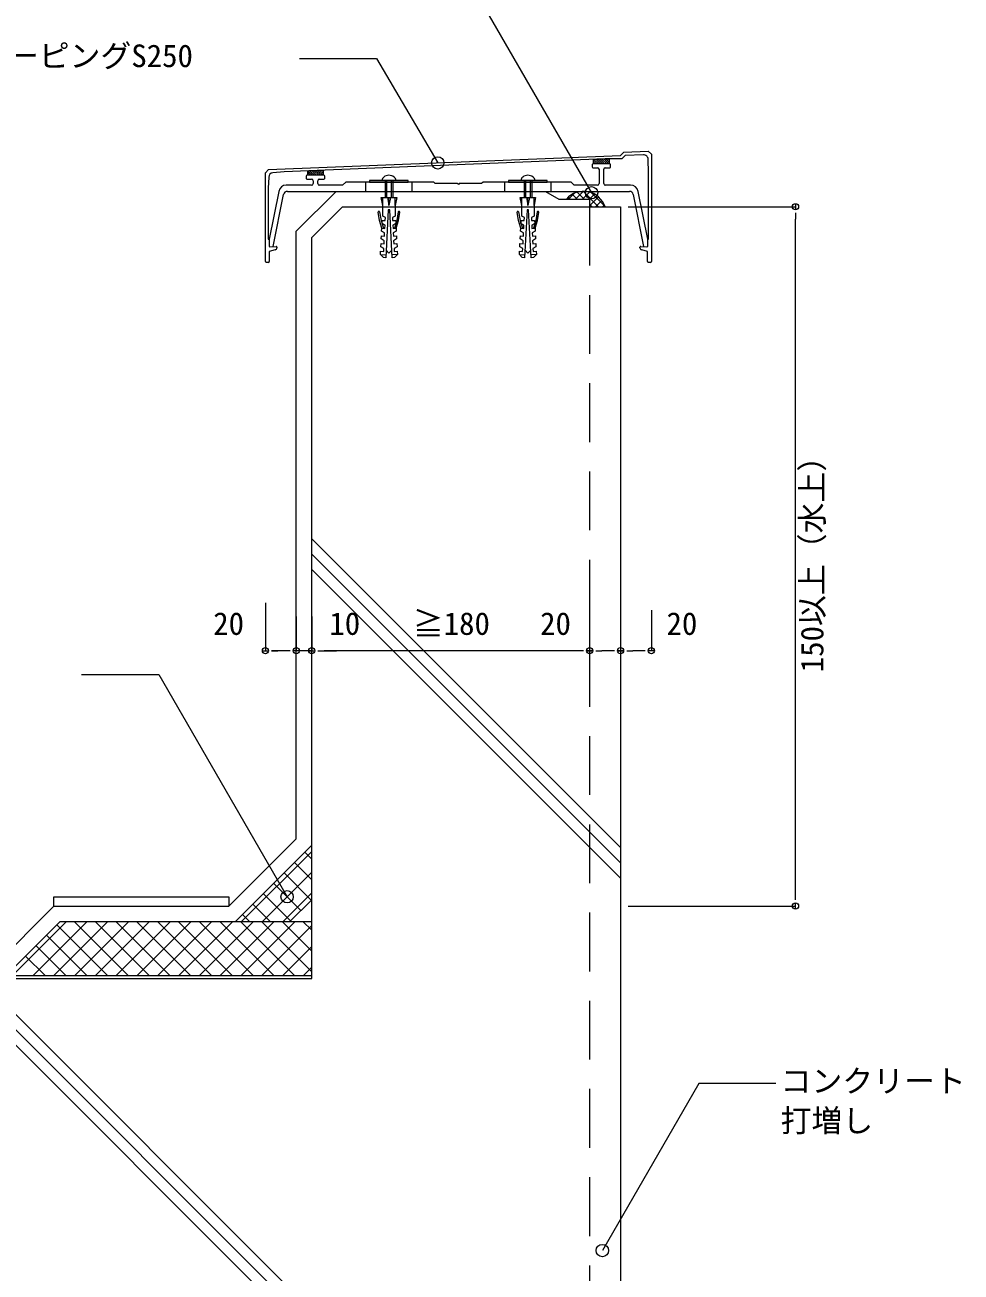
# Model space of a CAD drawing. Units: millimetres, scale not verified. Extents: x -1380 to 1380, y -955 to 955.
# Drawn here: x 214 to 821, y -500 to 308 of the extents above; entities that cross this region are included whole.
import ezdxf
from ezdxf.enums import TextEntityAlignment as Align

# ---------------------------------------------------------------- set-up
doc = ezdxf.new("R2010")
doc.units = ezdxf.units.MM
doc.header["$LTSCALE"] = 3
doc.linetypes.add('USER1', pattern=[19.05, 12.7, -6.35])
for name, color, linetype, lineweight in [('0-0_0', 7, 'Continuous', 9), ('0-1_HATCH', 9, 'Continuous', 18), ('0-3_KUTAI', 3, 'Continuous', 18), ('0-4_BOUSUI', 1, 'Continuous', 18), ('0-5_MOJI', 7, 'Continuous', 18), ('0-6_KASAGI', 150, 'Continuous', 18), ('0-7_sunpo', 7, 'Continuous', 18), ('0-8_KANAMONO_SCREW', 4, 'Continuous', 18), ('0-9_dannnetu', 6, 'Continuous', 18)]:
    doc.layers.add(name, color=color, linetype=linetype, lineweight=lineweight)
doc.styles.add('ＭＳ ゴシック', font='')
doc.styles.get('ＭＳ ゴシック').set_extended_font_data('MS Gothic')

# ---------------------------------------------------------------- blocks, each defined once
blk = doc.blocks.new('_DOT')
at = {"layer": '0-0_0'}
for p, q in [((-0.5, 0), (-1, 0)), ((0.25, 0), (-0.25, 0))]:
    blk.add_line(p, q, dxfattribs=at)
blk.add_circle((0, 0), 0.25, dxfattribs=at)

msp = doc.modelspace()

# ---------------------------------------------------------------- linework, layer by layer
at = {"layer": '0-1_HATCH'}
for p, q in [((567.348, 194.987), (566.149, 196.186)), ((566.363, 194.987), (570.181, 198.805)), ((571.838, 194.987), (568.743, 198.081)), ((570.853, 194.987), (575.896, 200.03)), ((576.328, 194.987), (571.887, 199.427)), ((575.343, 194.987), (579.879, 199.523)), ((585.818, 189.987), (575.777, 200.028)), ((579.833, 194.987), (583.084, 198.237)), ((579.98, 190.643), (585.727, 196.391)), ((589.8, 190.495), (581.194, 199.101)), ((583.813, 189.987), (587.876, 194.05)), ((581.328, 189.987), (579.98, 191.335)), ((588.303, 189.987), (589.516, 191.199)), ((599.98, -225.013), (399.98, -25.013)), ((599.98, -235.013), (399.98, -35.013)), ((599.98, -245.013), (399.98, -45.013)), ((354.537, -273.013), (399.98, -227.57)), ((399.98, -232.539), (395.468, -228.027)), ((368.007, -273.013), (399.98, -241.041)), ((399.675, -259.175), (381.997, -241.498)), ((399.98, -246.01), (388.733, -234.763)), ((392.94, -265.911), (375.262, -248.233)), ((386.205, -272.646), (368.527, -254.968)), ((381.478, -273.013), (399.98, -254.511)), ((373.101, -273.013), (361.792, -261.703)), ((206.025, -308.013), (241.025, -273.013)), ((219.495, -308.013), (254.495, -273.013)), ((232.966, -308.013), (267.966, -273.013)), ((281.119, -308.013), (246.119, -273.013)), ((246.436, -308.013), (281.436, -273.013)), ((294.589, -308.013), (259.589, -273.013)), ((259.906, -308.013), (294.906, -273.013)), ((308.06, -308.013), (273.06, -273.013)), ((273.377, -308.013), (308.377, -273.013)), ((321.53, -308.013), (286.53, -273.013)), ((286.847, -308.013), (321.847, -273.013)), ((335.001, -308.013), (300.001, -273.013)), ((300.318, -308.013), (335.318, -273.013)), ((348.471, -308.013), (313.471, -273.013)), ((313.788, -308.013), (348.788, -273.013)), ((361.941, -308.013), (326.941, -273.013)), ((327.258, -308.013), (362.258, -273.013)), ((375.412, -308.013), (340.412, -273.013)), ((340.729, -308.013), (375.729, -273.013)), ((388.882, -308.013), (353.882, -273.013)), ((354.199, -308.013), (389.199, -273.013)), ((359.631, -273.013), (355.057, -268.439)), ((399.98, -305.64), (367.353, -273.013)), ((399.98, -292.17), (380.823, -273.013)), ((399.98, -278.699), (394.293, -273.013)), ((254.178, -308.013), (228.079, -281.914)), ((267.649, -308.013), (234.814, -275.178)), ((367.669, -308.013), (399.98, -275.703)), ((240.708, -308.013), (221.344, -288.649)), ((381.14, -308.013), (399.98, -289.173)), ((227.238, -308.013), (214.609, -295.384)), ((394.61, -308.013), (399.98, -302.644)), ((534.98, -660.013), (188.73, -313.763)), ((514.98, -660.013), (173.73, -318.763)), ((524.98, -660.013), (181.23, -316.263))]:
    msp.add_line(p, q, dxfattribs=at)
at = {"layer": '0-3_KUTAI'}
for p, q in [((419.98, 189.987), (399.98, 169.987)), ((399.98, -310.013), (399.98, 169.987)), ((199.98, -310.013), (399.98, -310.013))]:
    msp.add_line(p, q, dxfattribs=at)
at = {"layer": '0-3_KUTAI', "linetype": 'USER1'}
msp.add_line((579.98, 189.987), (579.98, -660.013), dxfattribs=at)
at = {"layer": '0-3_KUTAI'}
msp.add_lwpolyline([(419.98, 189.987), (599.98, 189.987), (599.98, -660.013)], dxfattribs=at)
at = {"layer": '0-4_BOUSUI'}
msp.add_line((201.98, -308.013), (399.98, -308.013), dxfattribs=at)
for points in [[(31.961, -345.704), (77.78, -340.205), (194.578, -301.273), (232.837, -263.013), (346.34, -263.013), (389.98, -219.373), (389.98, 174.129), (415.837, 199.987), (551.319, 199.987), (559.98, 194.987), (579.98, 194.987), (579.98, 189.987)], [(232.837, -263.013), (232.837, -257.013), (346.34, -257.013), (346.34, -263.013)]]:
    msp.add_lwpolyline(points, dxfattribs=at)
msp.add_arc((576.053, 185.354), 14.677, 18.40104, 138.9791, dxfattribs=at)
at = {"layer": '0-5_MOJI'}
for points in [[(445.743, 347.108), (495.743, 347.108), (581.194, 199.101)], [(392.015, 286.058), (442.015, 286.058), (481.56, 218.45)], [(250.872, -112.97), (300.872, -112.97), (384.025, -256.996)], [(700.652, -378.034), (650.652, -378.034), (588.209, -486.188)]]:
    msp.add_lwpolyline(points, dxfattribs=at)
for centre in [(481.56, 218.45), (581.194, 199.101), (384.025, -256.996), (588.209, -486.188)]:
    msp.add_circle(centre, 4, dxfattribs=at)
at = {"layer": '0-6_KASAGI'}
for p, q in [((584.323, 217.787), (582.58, 219.53)), ((582.976, 217.787), (582.58, 218.183)), ((585.67, 217.787), (582.76, 220.697)), ((587.017, 217.787), (584.055, 220.749)), ((588.364, 217.787), (585.35, 220.8)), ((589.711, 217.787), (586.646, 220.852)), ((591.058, 217.787), (587.941, 220.904)), ((592.405, 217.787), (589.236, 220.956)), ((592.58, 218.959), (590.553, 220.986)), ((592.58, 220.306), (591.898, 220.988)), ((407.88, 210.387), (396.88, 210.387)), ((399.096, 210.387), (397.38, 212.104)), ((397.749, 210.387), (397.38, 210.756)), ((400.443, 210.387), (397.542, 213.288)), ((401.79, 210.387), (398.837, 213.34)), ((403.137, 210.387), (400.133, 213.392)), ((404.484, 210.387), (401.428, 213.443)), ((405.831, 210.387), (402.723, 213.495)), ((407.178, 210.387), (404.018, 213.547)), ((407.38, 211.533), (405.313, 213.599)), ((407.38, 212.88), (406.609, 213.651)), ((581.58, 217.287), (581.58, 215.787)), ((593.08, 217.787), (582.08, 217.787)), ((582.08, 215.287), (585.08, 215.287)), ((586.08, 214.287), (586.08, 204.987)), ((589.08, 204.987), (589.08, 214.287)), ((590.08, 215.287), (593.08, 215.287)), ((593.58, 215.787), (593.58, 217.287)), ((399.88, 203.987), (383.479, 203.987)), ((396.38, 209.887), (396.38, 208.387)), ((396.88, 207.887), (399.88, 207.887)), ((400.88, 206.887), (400.88, 204.987)), ((403.88, 204.987), (403.88, 206.887)), ((404.88, 207.887), (407.88, 207.887)), ((408.38, 208.387), (408.38, 209.887)), ((606.481, 203.987), (590.08, 203.987)), ((384.198, 199.987), (605.761, 199.987)), ((372.914, 164.024), (376.845, 164.299)), ((377.38, 163.8), (377.38, 163.479)), ((612.58, 163.479), (612.58, 163.8)), ((613.114, 164.299), (617.045, 164.024)), ((371.98, 153.987), (370.48, 153.987)), ((619.48, 153.987), (617.98, 153.987))]:
    msp.add_line(p, q, dxfattribs=at)
at = {"layer": '0-6_KASAGI', "linetype": 'USER1'}
for p, q in [((434.98, 199.987), (434.98, 205.987)), ((464.98, 199.987), (464.98, 205.987)), ((524.98, 199.987), (524.98, 205.987)), ((554.98, 199.987), (554.98, 205.987))]:
    msp.add_line(p, q, dxfattribs=at)
at = {"layer": '0-6_KASAGI'}
for points in [[(369.98, 154.487), (369.98, 211.987), (372.063, 214.07), (599.98, 223.187), (602.146, 225.354), (617.98, 225.987), (619.98, 223.987), (619.98, 154.487)], [(614.764, 223.657), (603.094, 223.19), (600.927, 221.023), (589.98, 220.985), (382.063, 212.669), (374.829, 212.086)], [(617.58, 164.523), (617.58, 168.987), (618.18, 168.987), (618.18, 211.987), (617.882, 220.761)], [(372.072, 209.217), (371.78, 201.987), (371.78, 168.987), (372.38, 168.987), (372.38, 164.523)], [(567.98, 205.987), (510.98, 205.987), (509.98, 204.987), (495.48, 204.987), (494.98, 204.487), (494.48, 204.987), (479.98, 204.987), (478.98, 205.987), (421.98, 205.987), (419.98, 203.987), (404.88, 203.987)], [(585.08, 203.987), (569.98, 203.987), (567.98, 205.987)], [(378.576, 199.968), (372.38, 168.987), (372.38, 164.523)], [(372.914, 164.024), (374.985, 164.169), (381.747, 197.977)], [(608.212, 197.977), (614.974, 164.169), (617.045, 164.024)], [(617.58, 164.523), (617.58, 168.987), (611.383, 199.968)], [(376.278, 162.033), (372.48, 160.987), (372.48, 154.487)], [(617.48, 154.487), (617.48, 160.987), (613.681, 162.033)]]:
    msp.add_lwpolyline(points, dxfattribs=at)
for points in [[(592.58, 220.989), (592.58, 217.787), (582.58, 217.787), (582.58, 220.689), (589.98, 220.985)], [(407.38, 213.681), (407.38, 210.387), (397.38, 210.387), (397.38, 213.281)]]:
    msp.add_lwpolyline(points, close=True, dxfattribs=at)
for centre, radius, start, end in [((614.884, 220.659), 3, 1.94309, 92.29061), ((375.07, 209.096), 3, 94.60264, 177.68306), ((396.88, 209.887), 0.5, 90, 180), ((407.88, 209.887), 0.5, 0, 90), ((582.08, 217.287), 0.5, 90, 180), ((582.08, 215.787), 0.5, 180, 270), ((585.08, 214.287), 1, 0, 90), ((590.08, 214.287), 1, 90, 180), ((593.08, 217.287), 0.5, 0, 90), ((593.08, 215.787), 0.5, 270, 0), ((383.479, 198.987), 5, 90, 168.69007), ((396.88, 208.387), 0.5, 180, 270), ((399.88, 206.887), 1, 360, 90), ((399.88, 204.987), 1, 270, 0), ((404.88, 206.887), 1, 90, 180), ((404.88, 204.987), 1, 180, 270), ((407.88, 208.387), 0.5, 270, 0), ((585.08, 204.987), 1, 270, 0), ((590.08, 204.987), 1, 180, 270), ((606.481, 198.987), 5, 11.30993, 90), ((384.198, 197.487), 2.5, 90, 168.69007), ((605.761, 197.487), 2.5, 11.30993, 90), ((372.88, 164.523), 0.5, 180, 274), ((372.88, 164.523), 0.5, 180, 274), ((375.88, 163.479), 1.5, 285.39945, 0), ((376.88, 163.8), 0.5, 0, 94), ((613.08, 163.8), 0.5, 86, 180), ((614.08, 163.479), 1.5, 180, 254.60055), ((617.08, 164.523), 0.5, 266, 0), ((617.08, 164.523), 0.5, 266, 0), ((370.48, 154.487), 0.5, 180, 270), ((371.98, 154.487), 0.5, 270, 0), ((617.98, 154.487), 0.5, 180, 270), ((619.48, 154.487), 0.5, 270, 0)]:
    msp.add_arc(centre, radius, start, end, dxfattribs=at)
at = {"layer": '0-7_sunpo'}
for p, q in [((604.98, 189.987), (713.334, 189.987)), ((713.334, -255.013), (713.334, 181.987)), ((369.98, -66.613), (369.98, -97.611)), ((599.98, -71.223), (599.98, -97.611)), ((599.98, -71.223), (599.98, -97.611)), ((619.98, -71.223), (619.98, -97.611)), ((389.98, -75.332), (389.98, -97.611)), ((389.98, -75.332), (389.98, -97.611)), ((399.98, -75.332), (399.98, -97.611)), ((399.98, -75.332), (399.98, -97.611)), ((579.98, -75.332), (579.98, -97.611)), ((579.98, -75.332), (579.98, -97.611)), ((381.98, -97.611), (373.98, -97.611)), ((381.98, -97.611), (377.98, -97.611)), ((399.98, -97.611), (389.98, -97.611)), ((571.98, -97.611), (407.98, -97.611)), ((407.98, -97.611), (415.98, -97.611)), ((591.98, -97.611), (587.98, -97.611)), ((611.98, -97.611), (607.98, -97.611)), ((604.98, -263.013), (713.334, -263.013))]:
    msp.add_line(p, q, dxfattribs=at)
at = {"layer": '0-8_KANAMONO_SCREW'}
for p, q in [((447.472, 206.978), (447.472, 195.922)), ((448.472, 206.978), (448.472, 195.922)), ((451.472, 206.978), (451.472, 195.922)), ((452.472, 206.978), (452.472, 195.922)), ((537.472, 206.978), (537.472, 195.922)), ((538.472, 206.978), (538.472, 195.922)), ((541.472, 206.978), (541.472, 195.922)), ((542.472, 206.978), (542.472, 195.922)), ((445.98, 190.922), (445.98, 195.922)), ((448.98, 195.922), (449.98, 190.922)), ((450.98, 195.922), (449.98, 190.922)), ((449.98, 190.922), (449.98, 195.922)), ((453.98, 190.922), (453.98, 195.922)), ((535.98, 190.922), (535.98, 195.922)), ((538.98, 195.922), (539.98, 190.922)), ((540.98, 195.922), (539.98, 190.922)), ((539.98, 190.922), (539.98, 195.922)), ((543.98, 190.922), (543.98, 195.922)), ((444.467, 159.145), (447.962, 158.962)), ((455.492, 159.145), (451.997, 158.962)), ((534.467, 159.145), (537.962, 158.962)), ((545.492, 159.145), (541.997, 158.962))]:
    msp.add_line(p, q, dxfattribs=at)
for points in [[(462.48, 206.987), (437.48, 206.987), (437.48, 205.987), (462.48, 205.987)], [(552.48, 206.987), (527.48, 206.987), (527.48, 205.987), (552.48, 205.987)]]:
    msp.add_lwpolyline(points, close=True, dxfattribs=at)
for points in [[(455.231, 164.138), (453.286, 163.035), (453.391, 161.037), (455.388, 161.142), (455.492, 159.145), (453.6, 157.043), (452.102, 156.964), (450.48, 187.922), (449.98, 187.922), (449.48, 187.922), (447.857, 156.964), (446.359, 157.043), (444.467, 159.145), (444.571, 161.142), (446.569, 161.037), (446.673, 163.035), (444.728, 164.138), (444.833, 166.135), (446.83, 166.031), (446.935, 168.028), (444.99, 169.131), (445.095, 171.128), (447.092, 171.024), (447.197, 173.021), (445.252, 174.124), (445.356, 176.122), (447.354, 176.017), (447.458, 178.014), (445.513, 179.117), (445.618, 181.115), (447.615, 181.01), (447.72, 183.007), (445.98, 183.922), (445.98, 187.922), (445.98, 190.922), (444.98, 195.922), (449.98, 195.922), (454.98, 195.922), (453.98, 190.922), (453.98, 187.922)], [(545.231, 164.138), (543.286, 163.035), (543.391, 161.037), (545.388, 161.142), (545.492, 159.145), (543.6, 157.043), (542.102, 156.964), (540.48, 187.922), (539.98, 187.922), (539.48, 187.922), (537.857, 156.964), (536.359, 157.043), (534.467, 159.145), (534.571, 161.142), (536.569, 161.037), (536.673, 163.035), (534.728, 164.138), (534.833, 166.135), (536.83, 166.031), (536.935, 168.028), (534.99, 169.131), (535.095, 171.128), (537.092, 171.024), (537.197, 173.021), (535.252, 174.124), (535.356, 176.122), (537.354, 176.017), (537.458, 178.014), (535.513, 179.117), (535.618, 181.115), (537.615, 181.01), (537.72, 183.007), (535.98, 183.922), (535.98, 187.922), (535.98, 190.922), (534.98, 195.922), (539.98, 195.922), (544.98, 195.922), (543.98, 190.922), (543.98, 187.922)], [(445.356, 176.122), (443.86, 181.122), (442.969, 186.464)], [(443.956, 186.628), (444.873, 181.122), (446.419, 176.066)], [(453.98, 187.922), (453.98, 183.922), (452.239, 183.007), (452.344, 181.01), (454.341, 181.115), (454.446, 179.117), (452.501, 178.014), (452.605, 176.017), (454.603, 176.122), (454.707, 174.124), (452.763, 173.021), (452.867, 171.024), (454.864, 171.128), (454.969, 169.131), (453.024, 168.028), (453.129, 166.031), (455.126, 166.135), (455.231, 164.138)], [(456.004, 186.628), (455.086, 181.122), (453.54, 176.066)], [(454.603, 176.122), (456.1, 181.122), (456.99, 186.464)], [(535.356, 176.122), (533.86, 181.122), (532.969, 186.464)], [(533.956, 186.628), (534.873, 181.122), (536.419, 176.066)], [(543.98, 187.922), (543.98, 183.922), (542.239, 183.007), (542.344, 181.01), (544.341, 181.115), (544.446, 179.117), (542.501, 178.014), (542.605, 176.017), (544.603, 176.122), (544.707, 174.124), (542.763, 173.021), (542.867, 171.024), (544.864, 171.128), (544.969, 169.131), (543.024, 168.028), (543.129, 166.031), (545.126, 166.135), (545.231, 164.138)], [(546.004, 186.628), (545.086, 181.122), (543.54, 176.066)], [(544.603, 176.122), (546.1, 181.122), (546.99, 186.464)], [(448.11, 161.791), (449.98, 159.981), (451.849, 161.791)], [(538.11, 161.791), (539.98, 159.981), (541.849, 161.791)]]:
    msp.add_lwpolyline(points, dxfattribs=at)
for centre, radius, start, end in [((449.98, 204.987), 5.4, 51.3178, 128.6822), ((539.98, 204.987), 5.4, 51.3178, 128.6822), ((448.477, 206.858), 3, 128.61458, 177.54109), ((451.482, 206.858), 3, 2.45891, 51.38542), ((538.477, 206.858), 3, 128.61458, 177.54109), ((541.482, 206.858), 3, 2.45891, 51.38542), ((443.462, 186.546), 0.5, 9.46232, 189.46231), ((456.497, 186.546), 0.5, 350.53769, 170.53768), ((533.462, 186.546), 0.5, 9.46232, 189.46231), ((546.497, 186.546), 0.5, 350.53769, 170.53768)]:
    msp.add_arc(centre, radius, start, end, dxfattribs=at)
at = {"layer": '0-9_dannnetu'}
for p, q in [((201.98, -308.013), (236.98, -273.013)), ((236.98, -273.013), (399.98, -273.013))]:
    msp.add_line(p, q, dxfattribs=at)
msp.add_lwpolyline([(399.98, -223.516), (350.482, -273.013), (385.837, -273.013), (399.98, -258.871)], close=True, dxfattribs=at)

# ---------------------------------------------------------------- block references
at = {"layer": '0-7_sunpo', "xscale": 8, "yscale": 8}
for p, rotation in [((713.334, 189.987), 90), ((369.98, -97.611), 180), ((399.98, -97.611), 180), ((399.98, -97.611), 180), ((579.98, -97.611), 180), ((599.98, -97.611), 180), ((713.334, -263.013), 270)]:
    msp.add_blockref('_DOT', p, dxfattribs=dict(at, rotation=rotation))
for p in [(389.98, -97.611), (389.98, -97.611), (579.98, -97.611), (599.98, -97.611), (619.98, -97.611)]:
    msp.add_blockref('_DOT', p, dxfattribs=at)

# ---------------------------------------------------------------- texts
at = {"layer": '0-5_MOJI', "style": 'ＭＳ ゴシック'}
for s, p in [('ライナーコーピングS250', (103.127, 276.058)), ('コンクリート', (703.652, -388.034)), ('打増し', (703.652, -413.775))]:
    msp.add_text(s, height=14.66, dxfattribs=at).set_placement(p, align=Align.BOTTOM_LEFT)
at = {"layer": '0-7_sunpo', "style": 'ＭＳ ゴシック'}
msp.add_text('150以上（水上）', height=14.66, rotation=90, dxfattribs=at).set_placement((735.806, -111.513), align=Align.BOTTOM_LEFT)
for s, p in [('≧180', (465.498, -91.731)), ('20', (336.154, -91.731)), ('10', (411.398, -91.731)), ('20', (547.891, -91.731)), ('20', (629.792, -91.731))]:
    msp.add_text(s, height=14.66, dxfattribs=at).set_placement(p, align=Align.BOTTOM_LEFT)

doc.saveas('drawing.dxf')
